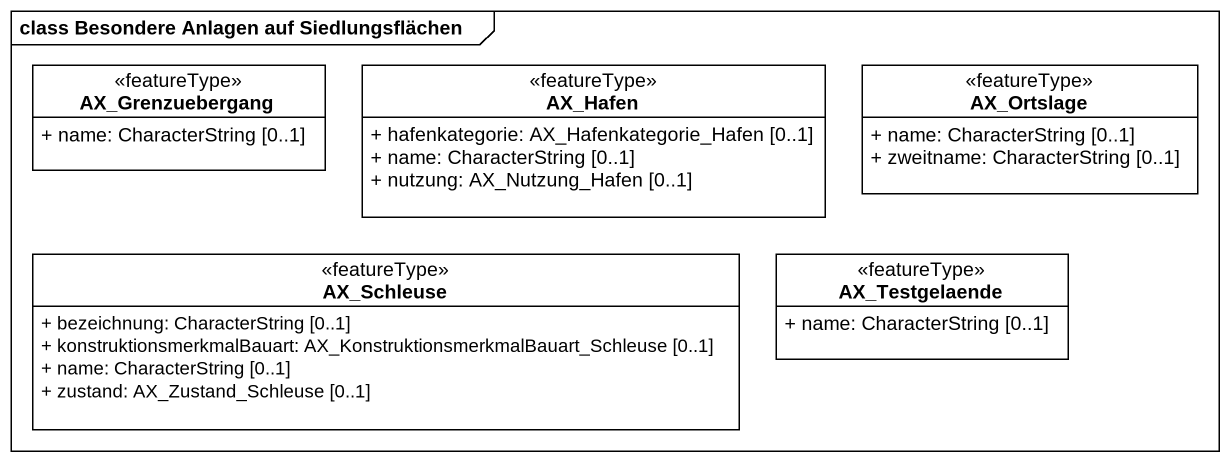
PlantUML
@startuml
mainframe class Besondere Anlagen auf Siedlungsflächen
hide circle
hide empty members
skinparam classAttributeIconSize 0
class AX_Grenzuebergang <<featureType>> {
  + name: CharacterString [0..1]
}
class AX_Hafen <<featureType>> {
  + hafenkategorie: AX_Hafenkategorie_Hafen [0..1]
  + name: CharacterString [0..1]
  + nutzung: AX_Nutzung_Hafen [0..1]
}
class AX_Ortslage <<featureType>> {
  + name: CharacterString [0..1]
  + zweitname: CharacterString [0..1]
}
class AX_Schleuse <<featureType>> {
  + bezeichnung: CharacterString [0..1]
  + konstruktionsmerkmalBauart: AX_KonstruktionsmerkmalBauart_Schleuse [0..1]
  + name: CharacterString [0..1]
  + zustand: AX_Zustand_Schleuse [0..1]
}
class AX_Testgelaende <<featureType>> {
  + name: CharacterString [0..1]
}
@enduml
